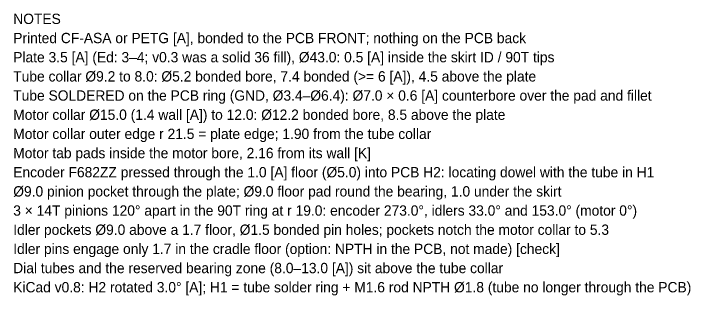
# Model space of a CAD drawing. Header units: millimetres. Extents: x -32 to 127, y -22 to 94.
# Drawn here: x 35.5 to 127.3, y 56.2 to 94.4 of the extents above; entities that cross this region are included whole.
import ezdxf

# ---------------------------------------------------------------- set-up
doc = ezdxf.new("R2010")
doc.units = ezdxf.units.MM
doc.layers.add('TEXT', color=7, linetype='CONTINUOUS')

msp = doc.modelspace()

# ---------------------------------------------------------------- texts
at = {"layer": 'TEXT'}
for s, p in [('NOTES', (35.5, 92.97258)), ('Printed CF-ASA or PETG [A], bonded to the PCB FRONT; nothing on the PCB back', (35.5, 90.37258)), ('Plate 3.5 [A] (Ed: 3–4; v0.3 was a solid 36 fill), Ø43.0: 0.5 [A] inside the skirt ID / 90T tips', (35.5, 87.77258)), ('Tube collar Ø9.2 to 8.0: Ø5.2 bonded bore, 7.4 bonded (>= 6 [A]), 4.5 above the plate', (35.5, 85.17258)), ('Tube SOLDERED on the PCB ring (GND, Ø3.4–Ø6.4): Ø7.0 × 0.6 [A] counterbore over the pad and fillet', (35.5, 82.57258)), ('Motor collar Ø15.0 (1.4 wall [A]) to 12.0: Ø12.2 bonded bore, 8.5 above the plate', (35.5, 79.97258)), ('Motor collar outer edge r 21.5 = plate edge; 1.90 from the tube collar', (35.5, 77.37258)), ('Motor tab pads inside the motor bore, 2.16 from its wall [K]', (35.5, 74.77258)), ('Encoder F682ZZ pressed through the 1.0 [A] floor (Ø5.0) into PCB H2: locating dowel with the tube in H1', (35.5, 72.17258)), ('Ø9.0 pinion pocket through the plate; Ø9.0 floor pad round the bearing, 1.0 under the skirt', (35.5, 69.57258)), ('3 × 14T pinions 120° apart in the 90T ring at r 19.0: encoder 273.0°, idlers 33.0° and 153.0° (motor 0°)', (35.5, 66.97258)), ('Idler pockets Ø9.0 above a 1.7 floor, Ø1.5 bonded pin holes; pockets notch the motor collar to 5.3', (35.5, 64.37258)), ('Idler pins engage only 1.7 in the cradle floor (option: NPTH in the PCB, not made) [check]', (35.5, 61.77258)), ('Dial tubes and the reserved bearing zone (8.0–13.0 [A]) sit above the tube collar', (35.5, 59.17258)), ('KiCad v0.8: H2 rotated 3.0° [A]; H1 = tube solder ring + M1.6 rod NPTH Ø1.8 (tube no longer through the PCB)', (35.5, 56.57258))]:
    msp.add_text(s, height=1.4, dxfattribs=at).set_placement(p)

doc.saveas('drawing.dxf')
